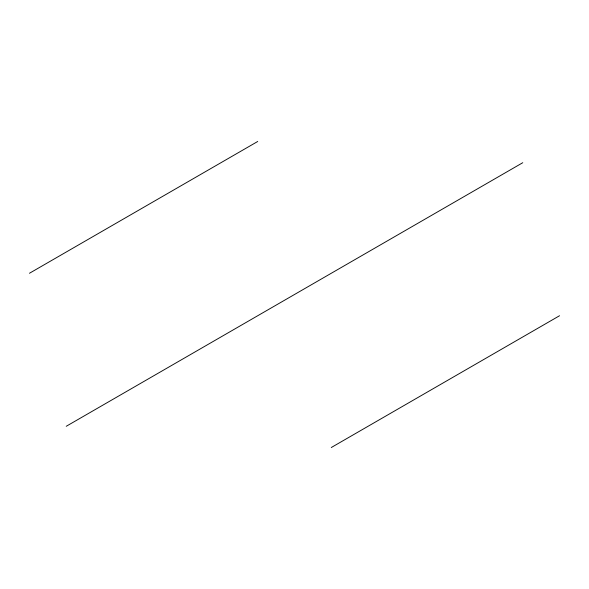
<?xml version="1.0" encoding="UTF-8"?>
<svg xmlns="http://www.w3.org/2000/svg" width="589" height="589" viewBox="0 0 589 589"><rect width="100%" height="100%" fill="white"/><g stroke="black" fill="none" stroke-linecap="round" stroke-linejoin="round"><path stroke-width="0.88" d="M29.45 273.267L257.724 141.478M66.226 426.296L522.774 162.704M331.276 447.522L559.55 315.733"/></g></svg>
